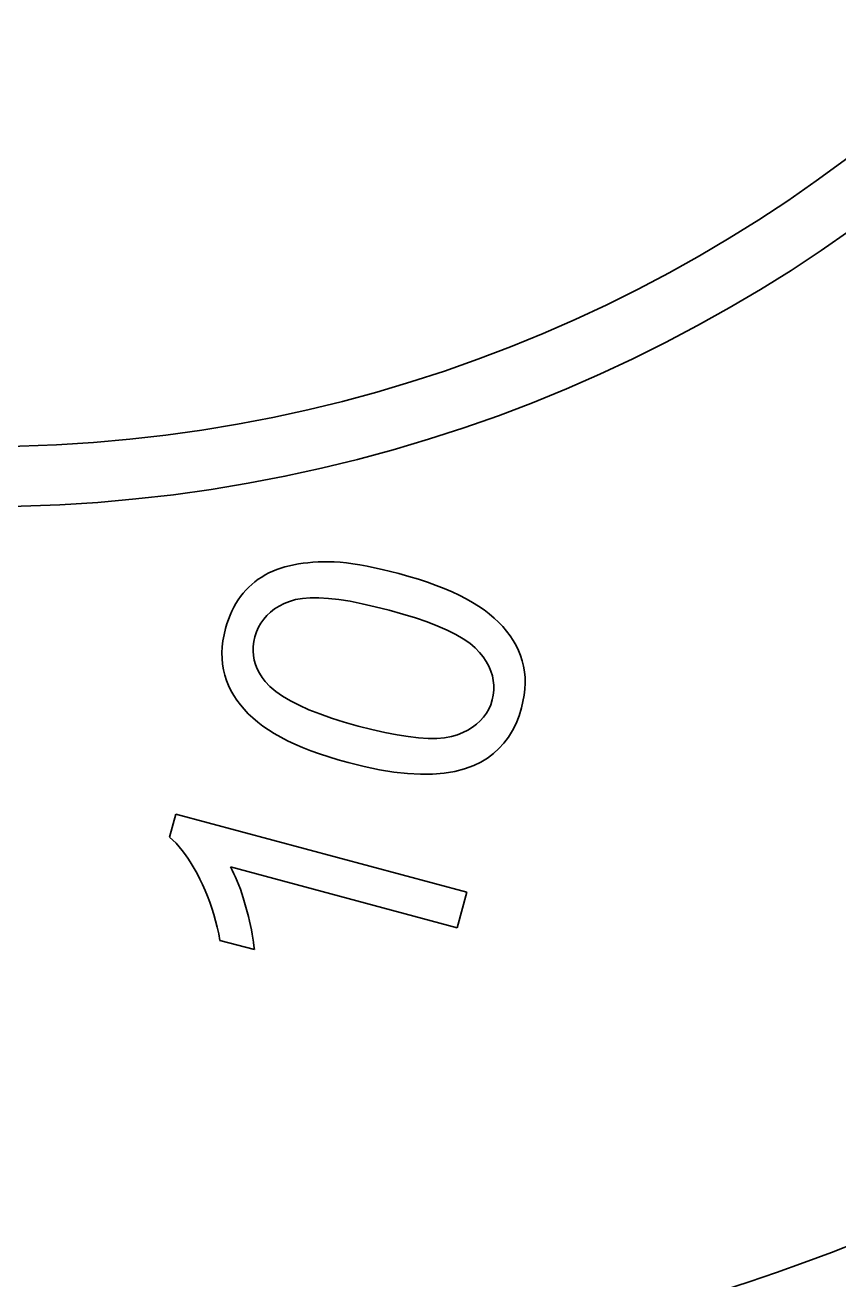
# Model space of a CAD drawing. Extents: x 23 to 417, y 3 to 294.
# Drawn here: x 217.543 to 218.899, y 156.987 to 159.078 of the extents above; entities that cross this region are included whole.
import ezdxf

# ---------------------------------------------------------------- set-up
doc = ezdxf.new("R2010")
doc.units = 0
doc.layers.add('1', color=7, linetype='Continuous', lineweight=13)

msp = doc.modelspace()

# ---------------------------------------------------------------- linework, layer by layer
at = {"layer": '1', "color": 7, "lineweight": 35, "ltscale": 0.000180625}
msp.add_line((217.9622, 158.1706), (217.969, 158.173), dxfattribs=at)
at = {"layer": '1', "color": 7, "lineweight": 35, "ltscale": 0.000183292}
msp.add_line((217.969, 158.173), (217.976, 158.1751), dxfattribs=at)
at = {"layer": '1', "color": 7, "lineweight": 35, "ltscale": 0.000187249}
msp.add_line((217.976, 158.1751), (217.9833, 158.177), dxfattribs=at)
at = {"layer": '1', "color": 7, "lineweight": 35, "ltscale": 0.000190752}
msp.add_line((217.9833, 158.177), (217.9907, 158.1786), dxfattribs=at)
at = {"layer": '1', "color": 7, "lineweight": 35, "ltscale": 0.000194862}
msp.add_line((217.9907, 158.1786), (217.9984, 158.1801), dxfattribs=at)
at = {"layer": '1', "color": 7, "lineweight": 35, "ltscale": 0.00019936}
msp.add_line((217.9984, 158.1801), (218.0063, 158.1813), dxfattribs=at)
at = {"layer": '1', "color": 7, "lineweight": 35, "ltscale": 0.000203729}
msp.add_line((218.0063, 158.1813), (218.0143, 158.1822), dxfattribs=at)
at = {"layer": '1', "color": 7, "lineweight": 35, "ltscale": 0.000208285}
msp.add_line((218.0143, 158.1822), (218.0226, 158.1829), dxfattribs=at)
at = {"layer": '1', "color": 7, "lineweight": 35, "ltscale": 0.000213281}
msp.add_line((218.0226, 158.1829), (218.0312, 158.1834), dxfattribs=at)
at = {"layer": '1', "color": 7, "lineweight": 35, "ltscale": 0.000218498}
msp.add_line((218.0312, 158.1834), (218.0399, 158.1837), dxfattribs=at)
at = {"layer": '1', "color": 7, "lineweight": 35, "ltscale": 0.00022348}
msp.add_line((218.0399, 158.1837), (218.0488, 158.1837), dxfattribs=at)
at = {"layer": '1', "color": 7, "lineweight": 35, "ltscale": 0.00023298}
msp.add_line((218.0488, 158.1837), (218.0582, 158.1834), dxfattribs=at)
at = {"layer": '1', "color": 7, "lineweight": 35, "ltscale": 0.000246703}
msp.add_line((218.0582, 158.1834), (218.068, 158.1828), dxfattribs=at)
at = {"layer": '1', "color": 7, "lineweight": 35, "ltscale": 0.00026076}
msp.add_line((218.068, 158.1828), (218.0784, 158.1817), dxfattribs=at)
at = {"layer": '1', "color": 7, "lineweight": 35, "ltscale": 0.000275012}
msp.add_line((218.0784, 158.1817), (218.0893, 158.1803), dxfattribs=at)
at = {"layer": '1', "color": 7, "lineweight": 35, "ltscale": 0.000289466}
msp.add_line((218.0893, 158.1803), (218.1007, 158.1785), dxfattribs=at)
at = {"layer": '1', "color": 7, "lineweight": 35, "ltscale": 0.000304119}
msp.add_line((218.1007, 158.1785), (218.1127, 158.1764), dxfattribs=at)
at = {"layer": '1', "color": 7, "lineweight": 35, "ltscale": 0.000318955}
msp.add_line((218.1127, 158.1764), (218.1252, 158.1738), dxfattribs=at)
at = {"layer": '1', "color": 7, "lineweight": 35, "ltscale": 0.000333898}
msp.add_line((218.1252, 158.1738), (218.1382, 158.1709), dxfattribs=at)
at = {"layer": '1', "color": 7, "lineweight": 35, "ltscale": 0.000170506}
msp.add_line((217.926, 158.1505), (217.9315, 158.1545), dxfattribs=at)
at = {"layer": '1', "color": 7, "lineweight": 35, "ltscale": 0.000170791}
msp.add_line((217.9315, 158.1545), (217.9372, 158.1583), dxfattribs=at)
at = {"layer": '1', "color": 7, "lineweight": 35, "ltscale": 0.00017196}
msp.add_line((217.9372, 158.1583), (217.9431, 158.1618), dxfattribs=at)
at = {"layer": '1', "color": 7, "lineweight": 35, "ltscale": 0.000173197}
msp.add_line((217.9431, 158.1618), (217.9492, 158.165), dxfattribs=at)
at = {"layer": '1', "color": 7, "lineweight": 35, "ltscale": 0.000175255}
msp.add_line((217.9492, 158.165), (217.9556, 158.1679), dxfattribs=at)
at = {"layer": '1', "color": 7, "lineweight": 35, "ltscale": 0.0001776}
msp.add_line((217.9556, 158.1679), (217.9622, 158.1706), dxfattribs=at)
at = {"layer": '1', "color": 7, "lineweight": 35, "ltscale": 0.000348951}
msp.add_line((218.1382, 158.1709), (218.1518, 158.1677), dxfattribs=at)
at = {"layer": '1', "color": 7, "lineweight": 35, "ltscale": 0.000364122}
msp.add_line((218.1518, 158.1677), (218.1659, 158.164), dxfattribs=at)
at = {"layer": '1', "color": 7, "lineweight": 35, "ltscale": 0.000431474}
msp.add_line((218.1659, 158.164), (218.1825, 158.1593), dxfattribs=at)
at = {"layer": '1', "color": 7, "lineweight": 35, "ltscale": 0.000414865}
msp.add_line((218.1825, 158.1593), (218.1984, 158.1545), dxfattribs=at)
at = {"layer": '1', "color": 7, "lineweight": 35, "ltscale": 0.000398125}
msp.add_line((218.1984, 158.1545), (218.2135, 158.1496), dxfattribs=at)
at = {"layer": '1', "color": 7, "lineweight": 35, "ltscale": 0.000173691}
msp.add_line((217.902, 158.126), (217.9063, 158.1315), dxfattribs=at)
at = {"layer": '1', "color": 7, "lineweight": 35, "ltscale": 0.000172222}
msp.add_line((217.9063, 158.1315), (217.9109, 158.1366), dxfattribs=at)
at = {"layer": '1', "color": 7, "lineweight": 35, "ltscale": 0.00017151}
msp.add_line((217.9109, 158.1366), (217.9157, 158.1415), dxfattribs=at)
at = {"layer": '1', "color": 7, "lineweight": 35, "ltscale": 0.000170588}
msp.add_line((217.9157, 158.1415), (217.9207, 158.1461), dxfattribs=at)
at = {"layer": '1', "color": 7, "lineweight": 35, "ltscale": 0.000170108}
msp.add_line((217.9207, 158.1461), (217.926, 158.1505), dxfattribs=at)
at = {"layer": '1', "color": 7, "lineweight": 35, "ltscale": 0.00038184}
msp.add_line((218.2135, 158.1496), (218.2279, 158.1444), dxfattribs=at)
at = {"layer": '1', "color": 7, "lineweight": 35, "ltscale": 0.000366008}
msp.add_line((218.2279, 158.1444), (218.2415, 158.139), dxfattribs=at)
at = {"layer": '1', "color": 7, "lineweight": 35, "ltscale": 0.000350106}
msp.add_line((218.2415, 158.139), (218.2544, 158.1335), dxfattribs=at)
at = {"layer": '1', "color": 7, "lineweight": 35, "ltscale": 0.000334965}
msp.add_line((218.2544, 158.1335), (218.2665, 158.1279), dxfattribs=at)
at = {"layer": '1', "color": 7, "lineweight": 35, "ltscale": 0.000179536}
msp.add_line((217.8906, 158.1081), (217.8942, 158.1143), dxfattribs=at)
at = {"layer": '1', "color": 7, "lineweight": 35, "ltscale": 0.000176996}
msp.add_line((217.8942, 158.1143), (217.8979, 158.1203), dxfattribs=at)
at = {"layer": '1', "color": 7, "lineweight": 35, "ltscale": 0.000174948}
msp.add_line((217.8979, 158.1203), (217.902, 158.126), dxfattribs=at)
at = {"layer": '1', "color": 7, "lineweight": 35, "ltscale": 0.000222098}
msp.add_line((217.9664, 158.1098), (217.9588, 158.1051), dxfattribs=at)
at = {"layer": '1', "color": 7, "lineweight": 35, "ltscale": 0.000231658}
msp.add_line((217.9747, 158.114), (217.9664, 158.1098), dxfattribs=at)
at = {"layer": '1', "color": 7, "lineweight": 35, "ltscale": 0.000242698}
msp.add_line((217.9836, 158.1177), (217.9747, 158.114), dxfattribs=at)
at = {"layer": '1', "color": 7, "lineweight": 35, "ltscale": 0.000262324}
msp.add_line((217.9937, 158.1206), (217.9836, 158.1177), dxfattribs=at)
at = {"layer": '1', "color": 7, "lineweight": 35, "ltscale": 0.000292036}
msp.add_line((218.0052, 158.1226), (217.9937, 158.1206), dxfattribs=at)
at = {"layer": '1', "color": 7, "lineweight": 35, "ltscale": 0.000325095}
msp.add_line((218.0182, 158.1236), (218.0052, 158.1226), dxfattribs=at)
at = {"layer": '1', "color": 7, "lineweight": 35, "ltscale": 0.000360236}
for p, q in [((218.0326, 158.1236), (218.0182, 158.1236)), ((218.2146, 157.8894), (218.229, 157.8895))]:
    msp.add_line(p, q, dxfattribs=at)
at = {"layer": '1', "color": 7, "lineweight": 35, "ltscale": 0.000397474}
msp.add_line((218.0485, 158.1227), (218.0326, 158.1236), dxfattribs=at)
at = {"layer": '1', "color": 7, "lineweight": 35, "ltscale": 0.000435728}
msp.add_line((218.0658, 158.1207), (218.0485, 158.1227), dxfattribs=at)
at = {"layer": '1', "color": 7, "lineweight": 35, "ltscale": 0.000474928}
msp.add_line((218.0845, 158.1178), (218.0658, 158.1207), dxfattribs=at)
at = {"layer": '1', "color": 7, "lineweight": 35, "ltscale": 0.000514927}
msp.add_line((218.1048, 158.1139), (218.0845, 158.1178), dxfattribs=at)
at = {"layer": '1', "color": 7, "lineweight": 35, "ltscale": 0.000555648}
msp.add_line((218.1264, 158.1089), (218.1048, 158.1139), dxfattribs=at)
at = {"layer": '1', "color": 7, "lineweight": 35, "ltscale": 0.000319902}
msp.add_line((218.2665, 158.1279), (218.2779, 158.122), dxfattribs=at)
at = {"layer": '1', "color": 7, "lineweight": 35, "ltscale": 0.0003056}
msp.add_line((218.2779, 158.122), (218.2886, 158.116), dxfattribs=at)
at = {"layer": '1', "color": 7, "lineweight": 35, "ltscale": 0.000291595}
msp.add_line((218.2886, 158.116), (218.2984, 158.1098), dxfattribs=at)
at = {"layer": '1', "color": 7, "lineweight": 35, "ltscale": 0.000280721}
msp.add_line((218.2984, 158.1098), (218.3077, 158.1034), dxfattribs=at)
at = {"layer": '1', "color": 7, "lineweight": 35, "ltscale": 0.000189905}
msp.add_line((217.8816, 158.0876), (217.8844, 158.0947), dxfattribs=at)
at = {"layer": '1', "color": 7, "lineweight": 35, "ltscale": 0.000186045}
msp.add_line((217.8844, 158.0947), (217.8874, 158.1015), dxfattribs=at)
at = {"layer": '1', "color": 7, "lineweight": 35, "ltscale": 0.000182965}
msp.add_line((217.8874, 158.1015), (217.8906, 158.1081), dxfattribs=at)
at = {"layer": '1', "color": 7, "lineweight": 35, "ltscale": 0.000204639}
msp.add_line((217.9459, 158.0943), (217.9405, 158.0882), dxfattribs=at)
at = {"layer": '1', "color": 7, "lineweight": 35, "ltscale": 0.000208267}
msp.add_line((217.952, 158.0999), (217.9459, 158.0943), dxfattribs=at)
at = {"layer": '1', "color": 7, "lineweight": 35, "ltscale": 0.00021431}
msp.add_line((217.9588, 158.1051), (217.952, 158.0999), dxfattribs=at)
at = {"layer": '1', "color": 7, "lineweight": 35, "ltscale": 0.000596657}
msp.add_line((218.1496, 158.103), (218.1264, 158.1089), dxfattribs=at)
at = {"layer": '1', "color": 7, "lineweight": 35, "ltscale": 0.000593419}
msp.add_line((218.1724, 158.0966), (218.1496, 158.103), dxfattribs=at)
at = {"layer": '1', "color": 7, "lineweight": 35, "ltscale": 0.000552975}
msp.add_line((218.1936, 158.0901), (218.1724, 158.0966), dxfattribs=at)
at = {"layer": '1', "color": 7, "lineweight": 35, "ltscale": 0.000512832}
msp.add_line((218.2129, 158.0834), (218.1936, 158.0901), dxfattribs=at)
at = {"layer": '1', "color": 7, "lineweight": 35, "ltscale": 0.000272492}
msp.add_line((218.3077, 158.1034), (218.3163, 158.0967), dxfattribs=at)
at = {"layer": '1', "color": 7, "lineweight": 35, "ltscale": 0.000264838}
msp.add_line((218.3163, 158.0967), (218.3244, 158.0899), dxfattribs=at)
at = {"layer": '1', "color": 7, "lineweight": 35, "ltscale": 0.000257868}
msp.add_line((218.3244, 158.0899), (218.3319, 158.0828), dxfattribs=at)
at = {"layer": '1', "color": 7, "lineweight": 35, "ltscale": 0.000268273}
msp.add_line((217.8745, 158.0622), (217.877, 158.0726), dxfattribs=at)
at = {"layer": '1', "color": 7, "lineweight": 35, "ltscale": 0.00019879}
msp.add_line((217.877, 158.0726), (217.8792, 158.0803), dxfattribs=at)
at = {"layer": '1', "color": 7, "lineweight": 35, "ltscale": 0.000194171}
msp.add_line((217.8792, 158.0803), (217.8816, 158.0876), dxfattribs=at)
at = {"layer": '1', "color": 7, "lineweight": 35, "ltscale": 0.000206699}
msp.add_line((217.9317, 158.0745), (217.9284, 158.0669), dxfattribs=at)
at = {"layer": '1', "color": 7, "lineweight": 35, "ltscale": 0.000203647}
msp.add_line((217.9357, 158.0816), (217.9317, 158.0745), dxfattribs=at)
at = {"layer": '1', "color": 7, "lineweight": 35, "ltscale": 0.000202845}
msp.add_line((217.9405, 158.0882), (217.9357, 158.0816), dxfattribs=at)
at = {"layer": '1', "color": 7, "lineweight": 35, "ltscale": 0.000473424}
msp.add_line((218.2306, 158.0766), (218.2129, 158.0834), dxfattribs=at)
at = {"layer": '1', "color": 7, "lineweight": 35, "ltscale": 0.000434591}
msp.add_line((218.2465, 158.0696), (218.2306, 158.0766), dxfattribs=at)
at = {"layer": '1', "color": 7, "lineweight": 35, "ltscale": 0.00039691}
msp.add_line((218.2607, 158.0625), (218.2465, 158.0696), dxfattribs=at)
at = {"layer": '1', "color": 7, "lineweight": 35, "ltscale": 0.000251454}
msp.add_line((218.3319, 158.0828), (218.3389, 158.0756), dxfattribs=at)
at = {"layer": '1', "color": 7, "lineweight": 35, "ltscale": 0.000246169}
msp.add_line((218.3389, 158.0756), (218.3453, 158.0681), dxfattribs=at)
at = {"layer": '1', "color": 7, "lineweight": 35, "ltscale": 0.00024175}
msp.add_line((218.3453, 158.0681), (218.3511, 158.0604), dxfattribs=at)
at = {"layer": '1', "color": 7, "lineweight": 35, "ltscale": 0.000252161}
msp.add_line((217.8715, 158.0419), (217.8726, 158.052), dxfattribs=at)
at = {"layer": '1', "color": 7, "lineweight": 35, "ltscale": 0.000259956}
msp.add_line((217.8726, 158.052), (217.8745, 158.0622), dxfattribs=at)
at = {"layer": '1', "color": 7, "lineweight": 35, "ltscale": 0.000200535}
msp.add_line((217.9241, 158.0507), (217.923, 158.0428), dxfattribs=at)
at = {"layer": '1', "color": 7, "lineweight": 35, "ltscale": 0.000207331}
msp.add_line((217.9259, 158.0588), (217.9241, 158.0507), dxfattribs=at)
at = {"layer": '1', "color": 7, "lineweight": 35, "ltscale": 0.000211579}
msp.add_line((217.9284, 158.0669), (217.9259, 158.0588), dxfattribs=at)
at = {"layer": '1', "color": 7, "lineweight": 35, "ltscale": 0.000360248}
msp.add_line((218.2732, 158.0553), (218.2607, 158.0625), dxfattribs=at)
at = {"layer": '1', "color": 7, "lineweight": 35, "ltscale": 0.000325449}
for p, q in [((218.284, 158.0479), (218.2732, 158.0553)), ((218.229, 157.8895), (218.242, 157.8905))]:
    msp.add_line(p, q, dxfattribs=at)
at = {"layer": '1', "color": 7, "lineweight": 35, "ltscale": 0.000292899}
msp.add_line((218.293, 158.0404), (218.284, 158.0479), dxfattribs=at)
at = {"layer": '1', "color": 7, "lineweight": 35, "ltscale": 0.000237813}
msp.add_line((218.3511, 158.0604), (218.3563, 158.0524), dxfattribs=at)
at = {"layer": '1', "color": 7, "lineweight": 35, "ltscale": 0.000234954}
msp.add_line((218.3563, 158.0524), (218.361, 158.0443), dxfattribs=at)
at = {"layer": '1', "color": 7, "lineweight": 35, "ltscale": 0.000245739}
msp.add_line((217.871, 158.0321), (217.8715, 158.0419), dxfattribs=at)
at = {"layer": '1', "color": 7, "lineweight": 35, "ltscale": 0.0002404}
msp.add_line((217.8711, 158.0225), (217.871, 158.0321), dxfattribs=at)
at = {"layer": '1', "color": 7, "lineweight": 35, "ltscale": 0.000195192}
msp.add_line((217.923, 158.0428), (217.9228, 158.035), dxfattribs=at)
at = {"layer": '1', "color": 7, "lineweight": 35, "ltscale": 0.000192112}
msp.add_line((217.9228, 158.035), (217.9234, 158.0273), dxfattribs=at)
at = {"layer": '1', "color": 7, "lineweight": 35, "ltscale": 0.000190982}
msp.add_line((217.9234, 158.0273), (217.9247, 158.0198), dxfattribs=at)
at = {"layer": '1', "color": 7, "lineweight": 35, "ltscale": 0.000263455}
msp.add_line((218.3002, 158.0328), (218.293, 158.0404), dxfattribs=at)
at = {"layer": '1', "color": 7, "lineweight": 35, "ltscale": 0.000243843}
msp.add_line((218.3062, 158.0251), (218.3002, 158.0328), dxfattribs=at)
at = {"layer": '1', "color": 7, "lineweight": 35, "ltscale": 0.000233287}
msp.add_line((218.361, 158.0443), (218.3652, 158.0359), dxfattribs=at)
at = {"layer": '1', "color": 7, "lineweight": 35, "ltscale": 0.000231703}
msp.add_line((218.3652, 158.0359), (218.3687, 158.0273), dxfattribs=at)
at = {"layer": '1', "color": 7, "lineweight": 35, "ltscale": 0.000231202}
msp.add_line((218.3687, 158.0273), (218.3715, 158.0185), dxfattribs=at)
at = {"layer": '1', "color": 7, "lineweight": 35, "ltscale": 0.000235864}
msp.add_line((217.8719, 158.0131), (217.8711, 158.0225), dxfattribs=at)
at = {"layer": '1', "color": 7, "lineweight": 35, "ltscale": 0.000232899}
msp.add_line((217.8734, 158.0039), (217.8719, 158.0131), dxfattribs=at)
at = {"layer": '1', "color": 7, "lineweight": 35, "ltscale": 0.000191615}
msp.add_line((217.9247, 158.0198), (217.9268, 158.0124), dxfattribs=at)
at = {"layer": '1', "color": 7, "lineweight": 35, "ltscale": 0.000194743}
msp.add_line((217.9268, 158.0124), (217.9297, 158.0052), dxfattribs=at)
at = {"layer": '1', "color": 7, "lineweight": 35, "ltscale": 0.000199557}
msp.add_line((217.9297, 158.0052), (217.9333, 157.9981), dxfattribs=at)
at = {"layer": '1', "color": 7, "lineweight": 35, "ltscale": 0.000232399}
msp.add_line((218.3114, 158.0174), (218.3062, 158.0251), dxfattribs=at)
at = {"layer": '1', "color": 7, "lineweight": 35, "ltscale": 0.000222456}
msp.add_line((218.3156, 158.0096), (218.3114, 158.0174), dxfattribs=at)
at = {"layer": '1', "color": 7, "lineweight": 35, "ltscale": 0.000214125}
msp.add_line((218.319, 158.0017), (218.3156, 158.0096), dxfattribs=at)
at = {"layer": '1', "color": 7, "lineweight": 35, "ltscale": 0.000231801}
msp.add_line((218.3715, 158.0185), (218.3737, 158.0095), dxfattribs=at)
at = {"layer": '1', "color": 7, "lineweight": 35, "ltscale": 0.000233488}
msp.add_line((218.3737, 158.0095), (218.3752, 158.0003), dxfattribs=at)
at = {"layer": '1', "color": 7, "lineweight": 35, "ltscale": 0.000230778}
for p, q in [((217.8756, 157.9949), (217.8734, 158.0039)), ((217.8784, 157.9861), (217.8756, 157.9949))]:
    msp.add_line(p, q, dxfattribs=at)
at = {"layer": '1', "color": 7, "lineweight": 35, "ltscale": 0.000230944}
msp.add_line((217.8818, 157.9776), (217.8784, 157.9861), dxfattribs=at)
at = {"layer": '1', "color": 7, "lineweight": 35, "ltscale": 0.000206029}
msp.add_line((217.9333, 157.9981), (217.9378, 157.9911), dxfattribs=at)
at = {"layer": '1', "color": 7, "lineweight": 35, "ltscale": 0.000214407}
msp.add_line((217.9378, 157.9911), (217.943, 157.9843), dxfattribs=at)
at = {"layer": '1', "color": 7, "lineweight": 35, "ltscale": 0.000289981}
msp.add_line((217.943, 157.9843), (217.951, 157.9759), dxfattribs=at)
at = {"layer": '1', "color": 7, "lineweight": 35, "ltscale": 0.000207498}
msp.add_line((218.3216, 157.9938), (218.319, 158.0017), dxfattribs=at)
at = {"layer": '1', "color": 7, "lineweight": 35, "ltscale": 0.000203263}
msp.add_line((218.3232, 157.9858), (218.3216, 157.9938), dxfattribs=at)
at = {"layer": '1', "color": 7, "lineweight": 35, "ltscale": 0.000200926}
msp.add_line((218.3241, 157.9779), (218.3232, 157.9858), dxfattribs=at)
at = {"layer": '1', "color": 7, "lineweight": 35, "ltscale": 0.000236713}
msp.add_line((218.3752, 158.0003), (218.376, 157.9909), dxfattribs=at)
at = {"layer": '1', "color": 7, "lineweight": 35, "ltscale": 0.000241236}
msp.add_line((218.376, 157.9909), (218.3762, 157.9812), dxfattribs=at)
at = {"layer": '1', "color": 7, "lineweight": 35, "ltscale": 0.000232785}
msp.add_line((217.8859, 157.9692), (217.8818, 157.9776), dxfattribs=at)
at = {"layer": '1', "color": 7, "lineweight": 35, "ltscale": 0.000234691}
msp.add_line((217.8906, 157.9611), (217.8859, 157.9692), dxfattribs=at)
at = {"layer": '1', "color": 7, "lineweight": 35, "ltscale": 0.000316887}
msp.add_line((217.951, 157.9759), (217.9607, 157.9678), dxfattribs=at)
at = {"layer": '1', "color": 7, "lineweight": 35, "ltscale": 0.000346165}
msp.add_line((217.9607, 157.9678), (217.972, 157.9598), dxfattribs=at)
at = {"layer": '1', "color": 7, "lineweight": 35, "ltscale": 0.000203358}
msp.add_line((218.3231, 157.9617), (218.324, 157.9698), dxfattribs=at)
at = {"layer": '1', "color": 7, "lineweight": 35, "ltscale": 0.000201527}
msp.add_line((218.324, 157.9698), (218.3241, 157.9779), dxfattribs=at)
at = {"layer": '1', "color": 7, "lineweight": 35, "ltscale": 0.000253698}
msp.add_line((218.3757, 157.9714), (218.3745, 157.9613), dxfattribs=at)
at = {"layer": '1', "color": 7, "lineweight": 35, "ltscale": 0.000246945}
msp.add_line((218.3762, 157.9812), (218.3757, 157.9714), dxfattribs=at)
at = {"layer": '1', "color": 7, "lineweight": 35, "ltscale": 0.000237641}
msp.add_line((217.8958, 157.9531), (217.8906, 157.9611), dxfattribs=at)
at = {"layer": '1', "color": 7, "lineweight": 35, "ltscale": 0.000241288}
msp.add_line((217.9016, 157.9454), (217.8958, 157.9531), dxfattribs=at)
at = {"layer": '1', "color": 7, "lineweight": 35, "ltscale": 0.000245926}
msp.add_line((217.908, 157.9379), (217.9016, 157.9454), dxfattribs=at)
at = {"layer": '1', "color": 7, "lineweight": 35, "ltscale": 0.000378322}
msp.add_line((217.972, 157.9598), (217.985, 157.952), dxfattribs=at)
at = {"layer": '1', "color": 7, "lineweight": 35, "ltscale": 0.000412108}
msp.add_line((217.985, 157.952), (217.9997, 157.9445), dxfattribs=at)
at = {"layer": '1', "color": 7, "lineweight": 35, "ltscale": 0.00044709}
msp.add_line((217.9997, 157.9445), (218.016, 157.9372), dxfattribs=at)
at = {"layer": '1', "color": 7, "lineweight": 35, "ltscale": 0.000203712}
msp.add_line((218.3156, 157.9382), (218.3188, 157.9456), dxfattribs=at)
at = {"layer": '1', "color": 7, "lineweight": 35, "ltscale": 0.000208145}
msp.add_line((218.3188, 157.9456), (218.3214, 157.9536), dxfattribs=at)
at = {"layer": '1', "color": 7, "lineweight": 35, "ltscale": 0.000208532}
msp.add_line((218.3214, 157.9536), (218.3231, 157.9617), dxfattribs=at)
at = {"layer": '1', "color": 7, "lineweight": 35, "ltscale": 0.000269803}
msp.add_line((218.3726, 157.951), (218.3701, 157.9405), dxfattribs=at)
at = {"layer": '1', "color": 7, "lineweight": 35, "ltscale": 0.000261475}
msp.add_line((218.3745, 157.9613), (218.3726, 157.951), dxfattribs=at)
at = {"layer": '1', "color": 7, "lineweight": 35, "ltscale": 0.00025168}
msp.add_line((217.9149, 157.9306), (217.908, 157.9379), dxfattribs=at)
at = {"layer": '1', "color": 7, "lineweight": 35, "ltscale": 0.000257715}
msp.add_line((217.9224, 157.9236), (217.9149, 157.9306), dxfattribs=at)
at = {"layer": '1', "color": 7, "lineweight": 35, "ltscale": 0.000265}
msp.add_line((217.9305, 157.9167), (217.9224, 157.9236), dxfattribs=at)
at = {"layer": '1', "color": 7, "lineweight": 35, "ltscale": 0.000483308}
msp.add_line((218.016, 157.9372), (218.034, 157.9301), dxfattribs=at)
at = {"layer": '1', "color": 7, "lineweight": 35, "ltscale": 0.000520502}
msp.add_line((218.034, 157.9301), (218.0536, 157.9232), dxfattribs=at)
at = {"layer": '1', "color": 7, "lineweight": 35, "ltscale": 0.000558014}
msp.add_line((218.0536, 157.9232), (218.0749, 157.9165), dxfattribs=at)
at = {"layer": '1', "color": 7, "lineweight": 35, "ltscale": 0.000203099}
msp.add_line((218.3015, 157.9186), (218.3069, 157.9246), dxfattribs=at)
at = {"layer": '1', "color": 7, "lineweight": 35, "ltscale": 0.000201138}
msp.add_line((218.3069, 157.9246), (218.3116, 157.9312), dxfattribs=at)
at = {"layer": '1', "color": 7, "lineweight": 35, "ltscale": 0.000201105}
msp.add_line((218.3116, 157.9312), (218.3156, 157.9382), dxfattribs=at)
at = {"layer": '1', "color": 7, "lineweight": 35, "ltscale": 0.000340593}
msp.add_line((218.366, 157.927), (218.361, 157.9143), dxfattribs=at)
at = {"layer": '1', "color": 7, "lineweight": 35, "ltscale": 0.000353863}
msp.add_line((218.3701, 157.9405), (218.366, 157.927), dxfattribs=at)
at = {"layer": '1', "color": 7, "lineweight": 35, "ltscale": 0.000272594}
msp.add_line((217.9391, 157.91), (217.9305, 157.9167), dxfattribs=at)
at = {"layer": '1', "color": 7, "lineweight": 35, "ltscale": 0.000280676}
msp.add_line((217.9484, 157.9036), (217.9391, 157.91), dxfattribs=at)
at = {"layer": '1', "color": 7, "lineweight": 35, "ltscale": 0.00029229}
msp.add_line((217.9582, 157.8974), (217.9484, 157.9036), dxfattribs=at)
at = {"layer": '1', "color": 7, "lineweight": 35, "ltscale": 0.000596291}
msp.add_line((218.0749, 157.9165), (218.0978, 157.91), dxfattribs=at)
at = {"layer": '1', "color": 7, "lineweight": 35, "ltscale": 0.000595144}
msp.add_line((218.0978, 157.91), (218.1209, 157.9041), dxfattribs=at)
at = {"layer": '1', "color": 7, "lineweight": 35, "ltscale": 0.000554112}
msp.add_line((218.1209, 157.9041), (218.1425, 157.8992), dxfattribs=at)
at = {"layer": '1', "color": 7, "lineweight": 35, "ltscale": 0.000231829}
msp.add_line((218.2726, 157.8991), (218.2809, 157.9033), dxfattribs=at)
at = {"layer": '1', "color": 7, "lineweight": 35, "ltscale": 0.00022206}
msp.add_line((218.2809, 157.9033), (218.2885, 157.9079), dxfattribs=at)
at = {"layer": '1', "color": 7, "lineweight": 35, "ltscale": 0.000213768}
msp.add_line((218.2885, 157.9079), (218.2953, 157.913), dxfattribs=at)
at = {"layer": '1', "color": 7, "lineweight": 35, "ltscale": 0.000207295}
msp.add_line((218.2953, 157.913), (218.3015, 157.9186), dxfattribs=at)
at = {"layer": '1', "color": 7, "lineweight": 35, "ltscale": 0.000320215}
msp.add_line((218.3551, 157.9025), (218.3484, 157.8916), dxfattribs=at)
at = {"layer": '1', "color": 7, "lineweight": 35, "ltscale": 0.000329176}
msp.add_line((218.361, 157.9143), (218.3551, 157.9025), dxfattribs=at)
at = {"layer": '1', "color": 7, "lineweight": 35, "ltscale": 0.000306167}
msp.add_line((217.9689, 157.8913), (217.9582, 157.8974), dxfattribs=at)
at = {"layer": '1', "color": 7, "lineweight": 35, "ltscale": 0.00032091}
msp.add_line((217.9803, 157.8854), (217.9689, 157.8913), dxfattribs=at)
at = {"layer": '1', "color": 7, "lineweight": 35, "ltscale": 0.000336234}
msp.add_line((217.9925, 157.8797), (217.9803, 157.8854), dxfattribs=at)
at = {"layer": '1', "color": 7, "lineweight": 35, "ltscale": 0.000351669}
msp.add_line((218.0054, 157.8742), (217.9925, 157.8797), dxfattribs=at)
at = {"layer": '1', "color": 7, "lineweight": 35, "ltscale": 0.000513967}
msp.add_line((218.1425, 157.8992), (218.1627, 157.8953), dxfattribs=at)
at = {"layer": '1', "color": 7, "lineweight": 35, "ltscale": 0.000474182}
msp.add_line((218.1627, 157.8953), (218.1814, 157.8924), dxfattribs=at)
at = {"layer": '1', "color": 7, "lineweight": 35, "ltscale": 0.000435159}
msp.add_line((218.1814, 157.8924), (218.1987, 157.8904), dxfattribs=at)
at = {"layer": '1', "color": 7, "lineweight": 35, "ltscale": 0.000397106}
msp.add_line((218.1987, 157.8904), (218.2146, 157.8894), dxfattribs=at)
at = {"layer": '1', "color": 7, "lineweight": 35, "ltscale": 0.000292388}
msp.add_line((218.242, 157.8905), (218.2535, 157.8924), dxfattribs=at)
at = {"layer": '1', "color": 7, "lineweight": 35, "ltscale": 0.000262804}
msp.add_line((218.2535, 157.8924), (218.2636, 157.8954), dxfattribs=at)
at = {"layer": '1', "color": 7, "lineweight": 35, "ltscale": 0.000243236}
msp.add_line((218.2636, 157.8954), (218.2726, 157.8991), dxfattribs=at)
at = {"layer": '1', "color": 7, "lineweight": 35, "ltscale": 0.000310857}
msp.add_line((218.3409, 157.8815), (218.3325, 157.8723), dxfattribs=at)
at = {"layer": '1', "color": 7, "lineweight": 35, "ltscale": 0.000314234}
msp.add_line((218.3484, 157.8916), (218.3409, 157.8815), dxfattribs=at)
at = {"layer": '1', "color": 7, "lineweight": 35, "ltscale": 0.000367951}
msp.add_line((218.0191, 157.8688), (218.0054, 157.8742), dxfattribs=at)
at = {"layer": '1', "color": 7, "lineweight": 35, "ltscale": 0.000384138}
msp.add_line((218.0336, 157.8636), (218.0191, 157.8688), dxfattribs=at)
at = {"layer": '1', "color": 7, "lineweight": 35, "ltscale": 0.000400608}
msp.add_line((218.0488, 157.8586), (218.0336, 157.8636), dxfattribs=at)
at = {"layer": '1', "color": 7, "lineweight": 35, "ltscale": 0.000417738}
msp.add_line((218.0648, 157.8537), (218.0488, 157.8586), dxfattribs=at)
at = {"layer": '1', "color": 7, "lineweight": 35, "ltscale": 0.000312948}
msp.add_line((218.3233, 157.864), (218.3133, 157.8565), dxfattribs=at)
at = {"layer": '1', "color": 7, "lineweight": 35, "ltscale": 0.000310247}
msp.add_line((218.3325, 157.8723), (218.3233, 157.864), dxfattribs=at)
at = {"layer": '1', "color": 7, "lineweight": 35, "ltscale": 0.000434712}
msp.add_line((218.0815, 157.849), (218.0648, 157.8537), dxfattribs=at)
at = {"layer": '1', "color": 7, "lineweight": 35, "ltscale": 0.000684846}
msp.add_line((218.1081, 157.8424), (218.0815, 157.849), dxfattribs=at)
at = {"layer": '1', "color": 7, "lineweight": 35, "ltscale": 0.00064651}
msp.add_line((218.1334, 157.8372), (218.1081, 157.8424), dxfattribs=at)
at = {"layer": '1', "color": 7, "lineweight": 35, "ltscale": 0.000426382}
msp.add_line((218.2754, 157.8386), (218.2589, 157.8343), dxfattribs=at)
at = {"layer": '1', "color": 7, "lineweight": 35, "ltscale": 0.000406492}
msp.add_line((218.2907, 157.8442), (218.2754, 157.8386), dxfattribs=at)
at = {"layer": '1', "color": 7, "lineweight": 35, "ltscale": 0.000326234}
msp.add_line((218.3024, 157.8499), (218.2907, 157.8442), dxfattribs=at)
at = {"layer": '1', "color": 7, "lineweight": 35, "ltscale": 0.000318231}
msp.add_line((218.3133, 157.8565), (218.3024, 157.8499), dxfattribs=at)
at = {"layer": '1', "color": 7, "lineweight": 35, "ltscale": 0.00060933}
msp.add_line((218.1575, 157.8333), (218.1334, 157.8372), dxfattribs=at)
at = {"layer": '1', "color": 7, "lineweight": 35, "ltscale": 0.000573579}
msp.add_line((218.1803, 157.8308), (218.1575, 157.8333), dxfattribs=at)
at = {"layer": '1', "color": 7, "lineweight": 35, "ltscale": 0.000539389}
msp.add_line((218.2018, 157.8296), (218.1803, 157.8308), dxfattribs=at)
at = {"layer": '1', "color": 7, "lineweight": 35, "ltscale": 0.000507285}
msp.add_line((218.2221, 157.8298), (218.2018, 157.8296), dxfattribs=at)
at = {"layer": '1', "color": 7, "lineweight": 35, "ltscale": 0.000477211}
msp.add_line((218.2411, 157.8314), (218.2221, 157.8298), dxfattribs=at)
at = {"layer": '1', "color": 7, "lineweight": 35, "ltscale": 0.000450039}
msp.add_line((218.2589, 157.8343), (218.2411, 157.8314), dxfattribs=at)
at = {"layer": '1', "color": 7, "lineweight": 35, "ltscale": 0.00098915}
msp.add_line((217.7838, 157.7251), (217.7941, 157.7633), dxfattribs=at)
at = {"layer": '1', "color": 7, "lineweight": 35, "ltscale": 0.012551}
msp.add_line((217.7941, 157.7633), (218.279, 157.6334), dxfattribs=at)
at = {"layer": '1', "color": 7, "lineweight": 35, "ltscale": 0.000183783}
msp.add_line((217.7892, 157.7201), (217.7838, 157.7251), dxfattribs=at)
at = {"layer": '1', "color": 7, "lineweight": 35, "ltscale": 0.000190015}
msp.add_line((217.7945, 157.7146), (217.7892, 157.7201), dxfattribs=at)
at = {"layer": '1', "color": 7, "lineweight": 35, "ltscale": 0.000197064}
msp.add_line((217.7998, 157.7088), (217.7945, 157.7146), dxfattribs=at)
at = {"layer": '1', "color": 7, "lineweight": 35, "ltscale": 0.000204335}
msp.add_line((217.8049, 157.7024), (217.7998, 157.7088), dxfattribs=at)
at = {"layer": '1', "color": 7, "lineweight": 35, "ltscale": 0.000211931}
msp.add_line((217.81, 157.6956), (217.8049, 157.7024), dxfattribs=at)
at = {"layer": '1', "color": 7, "lineweight": 35, "ltscale": 0.000219641}
msp.add_line((217.815, 157.6884), (217.81, 157.6956), dxfattribs=at)
at = {"layer": '1', "color": 7, "lineweight": 35, "ltscale": 0.000227926}
msp.add_line((217.8199, 157.6807), (217.815, 157.6884), dxfattribs=at)
at = {"layer": '1', "color": 7, "lineweight": 35, "ltscale": 0.000236184}
msp.add_line((217.8248, 157.6726), (217.8199, 157.6807), dxfattribs=at)
at = {"layer": '1', "color": 7, "lineweight": 35, "ltscale": 0.000245075}
msp.add_line((217.8296, 157.6641), (217.8248, 157.6726), dxfattribs=at)
at = {"layer": '1', "color": 7, "lineweight": 35, "ltscale": 0.00978}
msp.add_line((218.2631, 157.574), (217.8852, 157.6753), dxfattribs=at)
at = {"layer": '1', "color": 7, "lineweight": 35, "ltscale": 0.000155473}
msp.add_line((217.8852, 157.6753), (217.8881, 157.6698), dxfattribs=at)
at = {"layer": '1', "color": 7, "lineweight": 35, "ltscale": 0.000254201}
msp.add_line((217.8343, 157.6551), (217.8296, 157.6641), dxfattribs=at)
at = {"layer": '1', "color": 7, "lineweight": 35, "ltscale": 0.00025894}
msp.add_line((217.8388, 157.6457), (217.8343, 157.6551), dxfattribs=at)
at = {"layer": '1', "color": 7, "lineweight": 35, "ltscale": 0.000160885}
msp.add_line((217.8881, 157.6698), (217.891, 157.664), dxfattribs=at)
at = {"layer": '1', "color": 7, "lineweight": 35, "ltscale": 0.000166232}
msp.add_line((217.891, 157.664), (217.8937, 157.658), dxfattribs=at)
at = {"layer": '1', "color": 7, "lineweight": 35, "ltscale": 0.000171471}
msp.add_line((217.8937, 157.658), (217.8964, 157.6517), dxfattribs=at)
at = {"layer": '1', "color": 7, "lineweight": 35, "ltscale": 0.000176929}
msp.add_line((217.8964, 157.6517), (217.899, 157.6451), dxfattribs=at)
at = {"layer": '1', "color": 7, "lineweight": 35, "ltscale": 0.000261007}
msp.add_line((217.8431, 157.6362), (217.8388, 157.6457), dxfattribs=at)
at = {"layer": '1', "color": 7, "lineweight": 35, "ltscale": 0.000262611}
msp.add_line((217.8471, 157.6265), (217.8431, 157.6362), dxfattribs=at)
at = {"layer": '1', "color": 7, "lineweight": 35, "ltscale": 0.000182585}
msp.add_line((217.899, 157.6451), (217.9016, 157.6382), dxfattribs=at)
at = {"layer": '1', "color": 7, "lineweight": 35, "ltscale": 0.000188126}
msp.add_line((217.9016, 157.6382), (217.9041, 157.6311), dxfattribs=at)
at = {"layer": '1', "color": 7, "lineweight": 35, "ltscale": 0.000194164}
msp.add_line((217.9041, 157.6311), (217.9065, 157.6237), dxfattribs=at)
at = {"layer": '1', "color": 7, "lineweight": 35, "ltscale": 0.001535}
msp.add_line((218.279, 157.6334), (218.2631, 157.574), dxfattribs=at)
at = {"layer": '1', "color": 7, "lineweight": 35, "ltscale": 0.000265072}
msp.add_line((217.8508, 157.6166), (217.8471, 157.6265), dxfattribs=at)
at = {"layer": '1', "color": 7, "lineweight": 35, "ltscale": 0.000267565}
msp.add_line((217.8543, 157.6064), (217.8508, 157.6166), dxfattribs=at)
at = {"layer": '1', "color": 7, "lineweight": 35, "ltscale": 0.00019972}
msp.add_line((217.9065, 157.6237), (217.9088, 157.6161), dxfattribs=at)
at = {"layer": '1', "color": 7, "lineweight": 35, "ltscale": 0.000205824}
msp.add_line((217.9088, 157.6161), (217.911, 157.6082), dxfattribs=at)
at = {"layer": '1', "color": 7, "lineweight": 35, "ltscale": 0.000205776}
msp.add_line((217.911, 157.6082), (217.9132, 157.6002), dxfattribs=at)
at = {"layer": '1', "color": 7, "lineweight": 35, "ltscale": 0.000269779}
msp.add_line((217.8575, 157.5961), (217.8543, 157.6064), dxfattribs=at)
at = {"layer": '1', "color": 7, "lineweight": 35, "ltscale": 0.000273039}
msp.add_line((217.8604, 157.5856), (217.8575, 157.5961), dxfattribs=at)
at = {"layer": '1', "color": 7, "lineweight": 35, "ltscale": 0.00019991}
msp.add_line((217.9132, 157.6002), (217.9152, 157.5925), dxfattribs=at)
at = {"layer": '1', "color": 7, "lineweight": 35, "ltscale": 0.000194003}
msp.add_line((217.9152, 157.5925), (217.917, 157.5849), dxfattribs=at)
at = {"layer": '1', "color": 7, "lineweight": 35, "ltscale": 0.000275776}
msp.add_line((217.8631, 157.5749), (217.8604, 157.5856), dxfattribs=at)
at = {"layer": '1', "color": 7, "lineweight": 35, "ltscale": 0.000279385}
msp.add_line((217.8655, 157.564), (217.8631, 157.5749), dxfattribs=at)
at = {"layer": '1', "color": 7, "lineweight": 35, "ltscale": 0.000188445}
msp.add_line((217.917, 157.5849), (217.9186, 157.5776), dxfattribs=at)
at = {"layer": '1', "color": 7, "lineweight": 35, "ltscale": 0.00018305}
msp.add_line((217.9186, 157.5776), (217.9201, 157.5704), dxfattribs=at)
at = {"layer": '1', "color": 7, "lineweight": 35, "ltscale": 0.000177277}
msp.add_line((217.9201, 157.5704), (217.9214, 157.5634), dxfattribs=at)
at = {"layer": '1', "color": 7, "lineweight": 35, "ltscale": 0.000282876}
msp.add_line((217.8676, 157.5529), (217.8655, 157.564), dxfattribs=at)
at = {"layer": '1', "color": 7, "lineweight": 35, "ltscale": 0.001484}
msp.add_line((217.925, 157.5375), (217.8676, 157.5529), dxfattribs=at)
at = {"layer": '1', "color": 7, "lineweight": 35, "ltscale": 0.00017156}
msp.add_line((217.9214, 157.5634), (217.9225, 157.5567), dxfattribs=at)
at = {"layer": '1', "color": 7, "lineweight": 35, "ltscale": 0.000165969}
msp.add_line((217.9225, 157.5567), (217.9235, 157.5501), dxfattribs=at)
at = {"layer": '1', "color": 7, "lineweight": 35, "ltscale": 0.000160662}
msp.add_line((217.9235, 157.5501), (217.9243, 157.5437), dxfattribs=at)
at = {"layer": '1', "color": 7, "lineweight": 35, "ltscale": 0.000155586}
msp.add_line((217.9243, 157.5437), (217.925, 157.5375), dxfattribs=at)
at = {"layer": '1', "color": 7, "lineweight": 35}
for radius in [2.5, 2.4]:
    msp.add_circle((217.472, 160.7754), radius, dxfattribs=at)
for radius in [5.25, 4]:
    msp.add_arc((217.472, 160.7754), radius, 135, 315, dxfattribs=at)

doc.saveas('drawing.dxf')
